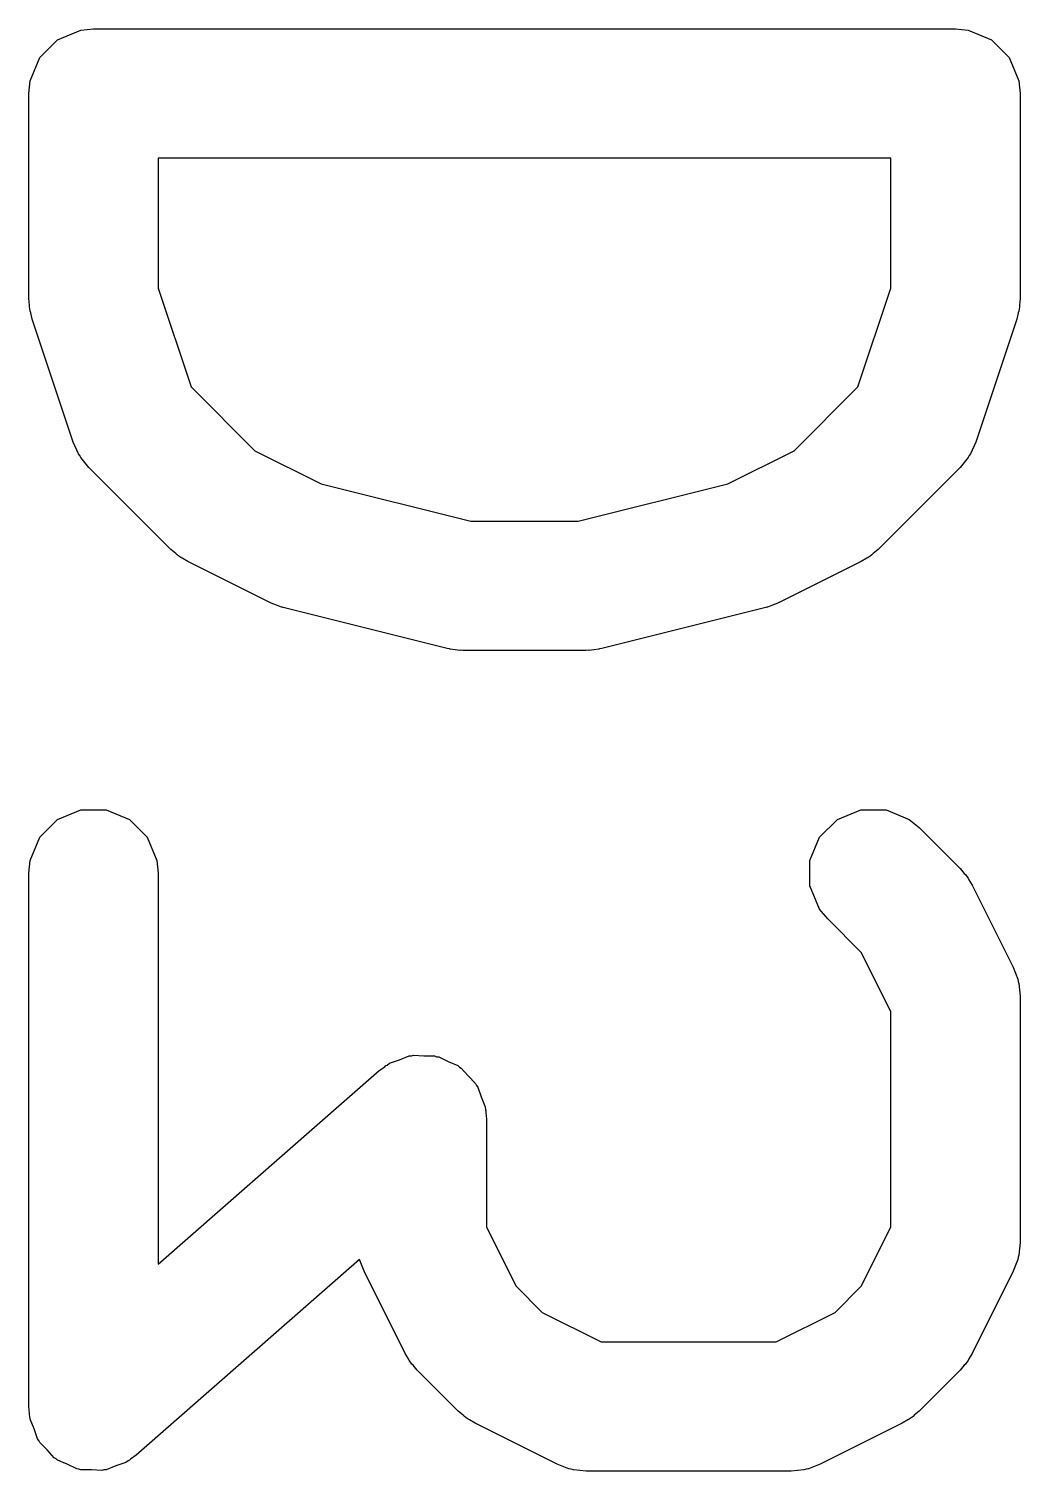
# Model space of a CAD drawing. Extents: x 94.1 to 174.1, y -97.1 to -51.9.
# Drawn here: x 153.9 to 155.05, y -55.629 to -53.956 of the extents above; entities that cross this region are included whole.
import ezdxf

# ---------------------------------------------------------------- set-up
doc = ezdxf.new("R2010")
doc.units = 0
doc.layers.add('BLACK', color=7, linetype='CONTINUOUS')

msp = doc.modelspace()

# ---------------------------------------------------------------- linework, layer by layer
at = {"layer": 'BLACK', "linetype": 'CONTINUOUS'}
for p, q in [((153.933151, -53.968295), (153.960187, -53.957096)), ((153.960187, -53.957096), (153.974819, -53.955655)), ((153.974819, -53.955655), (154.974819, -53.955655)), ((154.974819, -53.955655), (154.989451, -53.957096)), ((154.989451, -53.957096), (155.016487, -53.968295)), ((153.912459, -53.988987), (153.933151, -53.968295)), ((155.016487, -53.968295), (155.037179, -53.988987)), ((153.90126, -54.016023), (153.912459, -53.988987)), ((155.037179, -53.988987), (155.048378, -54.016023)), ((153.899819, -54.030655), (153.90126, -54.016023)), ((155.048378, -54.016023), (155.049819, -54.030655)), ((153.899819, -54.26875), (153.899819, -54.030655)), ((155.049819, -54.030655), (155.049819, -54.26875)), ((154.899819, -54.105655), (154.049819, -54.105655)), ((154.049819, -54.105655), (154.049819, -54.256579)), ((154.899819, -54.25658), (154.899819, -54.105655)), ((154.049819, -54.256579), (154.08799, -54.371093)), ((154.861648, -54.371092), (154.899819, -54.25658)), ((153.900548, -54.276155), (153.899819, -54.26875)), ((153.900408, -54.27813), (153.900548, -54.276155)), ((153.900998, -54.280727), (153.900408, -54.27813)), ((153.90126, -54.283382), (153.900998, -54.280727)), ((155.048639, -54.280728), (155.048378, -54.283382)), ((155.04923, -54.278131), (155.048639, -54.280728)), ((155.049819, -54.26875), (155.049089, -54.276156)), ((155.049089, -54.276156), (155.04923, -54.278131)), ((153.902018, -54.285213), (153.90126, -54.283382)), ((153.903668, -54.292467), (153.902018, -54.285213)), ((153.951287, -54.435324), (153.903668, -54.292467)), ((155.04597, -54.292468), (154.998351, -54.435324)), ((155.047619, -54.285212), (155.04597, -54.292468)), ((155.048378, -54.283382), (155.047619, -54.285212)), ((154.08799, -54.371093), (154.162103, -54.445206)), ((154.787534, -54.445205), (154.861648, -54.371092)), ((153.957281, -54.448749), (153.951287, -54.435324)), ((153.959046, -54.450784), (153.957281, -54.448749)), ((154.162103, -54.445206), (154.23909, -54.483699)), ((154.710547, -54.483699), (154.787534, -54.445205)), ((154.992357, -54.44875), (154.990592, -54.450784)), ((154.998351, -54.435324), (154.992357, -54.44875)), ((153.960078, -54.453275), (153.959046, -54.450784)), ((153.969405, -54.46464), (153.960078, -54.453275)), ((154.064643, -54.559878), (153.969405, -54.46464)), ((154.980233, -54.46464), (154.884994, -54.559878)), ((154.989561, -54.453275), (154.980233, -54.46464)), ((154.990592, -54.450784), (154.989561, -54.453275)), ((154.23909, -54.483699), (154.412624, -54.527083)), ((154.537013, -54.527083), (154.710547, -54.483699)), ((154.412624, -54.527083), (154.537013, -54.527083)), ((154.070393, -54.564598), (154.064643, -54.559878)), ((154.071692, -54.566095), (154.070393, -54.564598)), ((154.073946, -54.567514), (154.071692, -54.566095)), ((154.877945, -54.566095), (154.875686, -54.567516)), ((154.879244, -54.564596), (154.877945, -54.566095)), ((154.884994, -54.559878), (154.879244, -54.564596)), ((154.076008, -54.569206), (154.073946, -54.567514)), ((154.07784, -54.569964), (154.076008, -54.569206)), ((154.084135, -54.573927), (154.07784, -54.569964)), ((154.179373, -54.621546), (154.084135, -54.573927)), ((154.865502, -54.573927), (154.770264, -54.621546)), ((154.871798, -54.569963), (154.865502, -54.573927)), ((154.873628, -54.569206), (154.871798, -54.569963)), ((154.875686, -54.567516), (154.873628, -54.569206)), ((154.180442, -54.621955), (154.179373, -54.621546)), ((154.180878, -54.622278), (154.180442, -54.621955)), ((154.187014, -54.62447), (154.180878, -54.622278)), ((154.193104, -54.626801), (154.187014, -54.62447)), ((154.193644, -54.626839), (154.193104, -54.626801)), ((154.194724, -54.627225), (154.193644, -54.626839)), ((154.3852, -54.674844), (154.194724, -54.627225)), ((154.754913, -54.627225), (154.564437, -54.674844)), ((154.755992, -54.626839), (154.754913, -54.627225)), ((154.756532, -54.626801), (154.755992, -54.626839)), ((154.762613, -54.624473), (154.756532, -54.626801)), ((154.768759, -54.622278), (154.762613, -54.624473)), ((154.769194, -54.621955), (154.768759, -54.622278)), ((154.770264, -54.621546), (154.769194, -54.621955)), ((154.387736, -54.675219), (154.3852, -54.674844)), ((154.388758, -54.675642), (154.387736, -54.675219)), ((154.39427, -54.676184), (154.388758, -54.675642)), ((154.399744, -54.676994), (154.39427, -54.676184)), ((154.400836, -54.676831), (154.399744, -54.676994)), ((154.40339, -54.677083), (154.400836, -54.676831)), ((154.546247, -54.677083), (154.40339, -54.677083)), ((154.5488, -54.676831), (154.546247, -54.677083)), ((154.549893, -54.676994), (154.5488, -54.676831)), ((154.555366, -54.676184), (154.549893, -54.676994)), ((154.560879, -54.675642), (154.555366, -54.676184)), ((154.5619, -54.675219), (154.560879, -54.675642)), ((154.564437, -54.674844), (154.5619, -54.675219)), ((153.933151, -54.873057), (153.960187, -54.861858)), ((153.960187, -54.861858), (153.989451, -54.861858)), ((153.989451, -54.861858), (154.016487, -54.873057)), ((154.837912, -54.873057), (154.864948, -54.861858)), ((154.864948, -54.861858), (154.894211, -54.861858)), ((154.894211, -54.861858), (154.921247, -54.873056)), ((153.912459, -54.893749), (153.933151, -54.873057)), ((154.016487, -54.873057), (154.037179, -54.893749)), ((154.817219, -54.89375), (154.837912, -54.873057)), ((154.921247, -54.873056), (154.932612, -54.882383)), ((154.932612, -54.882383), (154.980232, -54.930002)), ((153.90126, -54.920785), (153.912459, -54.893749)), ((154.037179, -54.893749), (154.048378, -54.920785)), ((154.806021, -54.920786), (154.817219, -54.89375)), ((153.899819, -54.935417), (153.90126, -54.920785)), ((154.048378, -54.920785), (154.049819, -54.935417)), ((154.806021, -54.950049), (154.806021, -54.920786)), ((154.980232, -54.930002), (154.98495, -54.935751)), ((153.899819, -55.554464), (153.899819, -54.935417)), ((154.049819, -54.935417), (154.049819, -55.389181)), ((154.81722, -54.977085), (154.806021, -54.950049)), ((154.98495, -54.935751), (154.98645, -54.937052)), ((154.98645, -54.937052), (154.987872, -54.939311)), ((154.987872, -54.939311), (154.98956, -54.941368)), ((154.98956, -54.941368), (154.990317, -54.943195)), ((154.990317, -54.943195), (154.994282, -54.949495)), ((154.994282, -54.949495), (155.041901, -55.044733)), ((154.826548, -54.988451), (154.81722, -54.977085)), ((154.865561, -55.027463), (154.826548, -54.988451)), ((154.899819, -55.095979), (154.865561, -55.027463)), ((155.041901, -55.044733), (155.047156, -55.058464)), ((155.047156, -55.058464), (155.047347, -55.061153)), ((155.047347, -55.061153), (155.048378, -55.063642)), ((155.048378, -55.063642), (155.049819, -55.078274)), ((155.049819, -55.078274), (155.049819, -55.363988)), ((154.899819, -55.346283), (154.899819, -55.095979)), ((154.329881, -55.152235), (154.341139, -55.147572)), ((154.341139, -55.147572), (154.34367, -55.147572)), ((154.34367, -55.147572), (154.346065, -55.146762)), ((154.346065, -55.146762), (154.358218, -55.147572)), ((154.358218, -55.147572), (154.370403, -55.147572)), ((154.370403, -55.147572), (154.372739, -55.148539)), ((154.372739, -55.148539), (154.375263, -55.148708)), ((154.375263, -55.148708), (154.386188, -55.15411)), ((154.049819, -55.389181), (154.306383, -55.164688)), ((154.306383, -55.164688), (154.312707, -55.160166)), ((154.312707, -55.160166), (154.314103, -55.158771)), ((154.314103, -55.158771), (154.315426, -55.158222)), ((154.315426, -55.158222), (154.318344, -55.156137)), ((154.318344, -55.156137), (154.329881, -55.152235)), ((154.386188, -55.15411), (154.397439, -55.158771)), ((154.397439, -55.158771), (154.399225, -55.160557)), ((154.399225, -55.160557), (154.401495, -55.16168)), ((154.401495, -55.16168), (154.40952, -55.170852)), ((154.40952, -55.170852), (154.418131, -55.179463)), ((154.418131, -55.179463), (154.419099, -55.181799)), ((154.419099, -55.181799), (154.420765, -55.183704)), ((154.420765, -55.183704), (154.424666, -55.195241)), ((154.424666, -55.195241), (154.42933, -55.206499)), ((154.42933, -55.206499), (154.429681, -55.210069)), ((154.429681, -55.210069), (154.43014, -55.211425)), ((154.43014, -55.211425), (154.430008, -55.213392)), ((154.430008, -55.213392), (154.430771, -55.221131)), ((154.430771, -55.221131), (154.430771, -55.346283)), ((154.430771, -55.346283), (154.465029, -55.414799)), ((154.865561, -55.414798), (154.899819, -55.346283)), ((155.049819, -55.363988), (155.048378, -55.37862)), ((154.283516, -55.384011), (154.024207, -55.610907)), ((154.288689, -55.397529), (154.283516, -55.384011)), ((155.047156, -55.383798), (155.041901, -55.397529)), ((155.047347, -55.381108), (155.047156, -55.383798)), ((155.048378, -55.37862), (155.047347, -55.381108)), ((154.336308, -55.492767), (154.288689, -55.397529)), ((155.041901, -55.397529), (154.994282, -55.492767)), ((154.465029, -55.414799), (154.495436, -55.445206)), ((154.835153, -55.445205), (154.865561, -55.414798)), ((154.495436, -55.445206), (154.563952, -55.479464)), ((154.766637, -55.479464), (154.835153, -55.445205)), ((154.563952, -55.479464), (154.766637, -55.479464)), ((154.340272, -55.499066), (154.336308, -55.492767)), ((154.34103, -55.500894), (154.340272, -55.499066)), ((154.342718, -55.50295), (154.34103, -55.500894)), ((154.34414, -55.50521), (154.342718, -55.50295)), ((154.987872, -55.50295), (154.98645, -55.50521)), ((154.98956, -55.500894), (154.987872, -55.50295)), ((154.990317, -55.499066), (154.98956, -55.500894)), ((154.994282, -55.492767), (154.990317, -55.499066)), ((154.345638, -55.506509), (154.34414, -55.50521)), ((154.350357, -55.512259), (154.345638, -55.506509)), ((154.397976, -55.559878), (154.350357, -55.512259)), ((154.980232, -55.51226), (154.932612, -55.559879)), ((154.98495, -55.50651), (154.980232, -55.51226)), ((154.98645, -55.50521), (154.98495, -55.50651)), ((153.900581, -55.562202), (153.899819, -55.554464)), ((153.90045, -55.56417), (153.900581, -55.562202)), ((153.900908, -55.565525), (153.90045, -55.56417)), ((153.90126, -55.569096), (153.900908, -55.565525)), ((153.905923, -55.580353), (153.90126, -55.569096)), ((154.403725, -55.564596), (154.397976, -55.559878)), ((154.405025, -55.566095), (154.403725, -55.564596)), ((154.407284, -55.567516), (154.405025, -55.566095)), ((154.409341, -55.569205), (154.407284, -55.567516)), ((154.411168, -55.569962), (154.409341, -55.569205)), ((154.417468, -55.573927), (154.411168, -55.569962)), ((154.919417, -55.569963), (154.913121, -55.573927)), ((154.921247, -55.569206), (154.919417, -55.569963)), ((154.923305, -55.567516), (154.921247, -55.569206)), ((154.925564, -55.566095), (154.923305, -55.567516)), ((154.926863, -55.564596), (154.925564, -55.566095)), ((154.932612, -55.559879), (154.926863, -55.564596)), ((153.909825, -55.591891), (153.905923, -55.580353)), ((154.512706, -55.621546), (154.417468, -55.573927)), ((154.913121, -55.573927), (154.817883, -55.621546)), ((153.91149, -55.593795), (153.909825, -55.591891)), ((153.912459, -55.596132), (153.91149, -55.593795)), ((153.921069, -55.604742), (153.912459, -55.596132)), ((153.929095, -55.613915), (153.921069, -55.604742)), ((153.931364, -55.615037), (153.929095, -55.613915)), ((153.933151, -55.616824), (153.931364, -55.615037)), ((153.944401, -55.621484), (153.933151, -55.616824)), ((154.012246, -55.619458), (154.000708, -55.623359)), ((154.015163, -55.617372), (154.012246, -55.619458)), ((154.016487, -55.616824), (154.015163, -55.617372)), ((154.017882, -55.615428), (154.016487, -55.616824)), ((154.024207, -55.610907), (154.017882, -55.615428)), ((153.955327, -55.626887), (153.944401, -55.621484)), ((153.95785, -55.627055), (153.955327, -55.626887)), ((153.960187, -55.628023), (153.95785, -55.627055)), ((153.972372, -55.628023), (153.960187, -55.628023)), ((153.984525, -55.628833), (153.972372, -55.628023)), ((153.98692, -55.628023), (153.984525, -55.628833)), ((153.989451, -55.628023), (153.98692, -55.628023)), ((154.000708, -55.623359), (153.989451, -55.628023)), ((154.526437, -55.626801), (154.512706, -55.621546)), ((154.529126, -55.626992), (154.526437, -55.626801)), ((154.531615, -55.628023), (154.529126, -55.626992)), ((154.546247, -55.629464), (154.531615, -55.628023)), ((154.784342, -55.629464), (154.546247, -55.629464)), ((154.798974, -55.628023), (154.784342, -55.629464)), ((154.801463, -55.626991), (154.798974, -55.628023)), ((154.804151, -55.626801), (154.801463, -55.626991)), ((154.817883, -55.621546), (154.804151, -55.626801))]:
    msp.add_line(p, q, dxfattribs=at)

doc.saveas('drawing.dxf')
